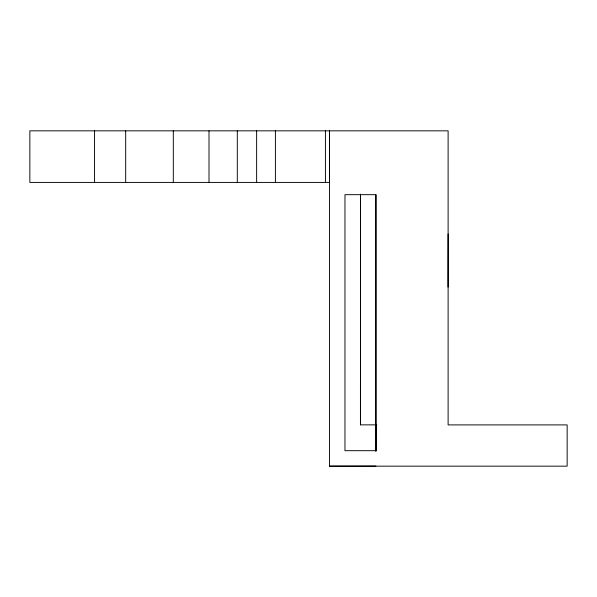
<?xml version="1.0" encoding="UTF-8"?>
<svg xmlns="http://www.w3.org/2000/svg" width="597" height="597" viewBox="0 0 597 597"><rect width="100%" height="100%" fill="white"/><g stroke="black" fill="none" stroke-linecap="round" stroke-linejoin="round"><path stroke-width="0.9" d="M376.826 424.855L360.446 424.855L360.469 194.137M375.916 451.444L375.916 194.674L344.969 194.674L344.969 450.69L375.916 450.69L375.916 194.674M448.048 287.067L448.116 233.987M329.522 182.413L329.499 130.84L329.499 466.16L375.886 466.108M329.611 182.413L29.85 182.413L29.85 130.84L448.116 130.84L448.116 424.9L567.15 424.9L567.15 466.16L329.499 466.16M375.886 424.855L375.916 450.69M360.446 194.532L360.446 424.855M325.432 130.84L325.432 182.413M275.404 130.84L275.404 182.413M256.628 130.84L256.628 182.413M237.3 130.84L237.3 182.413M209.002 130.84L209.002 182.413M173.309 130.84L173.309 182.413M125.683 130.84L125.683 182.413M94.565 130.84L94.565 182.413"/></g></svg>
